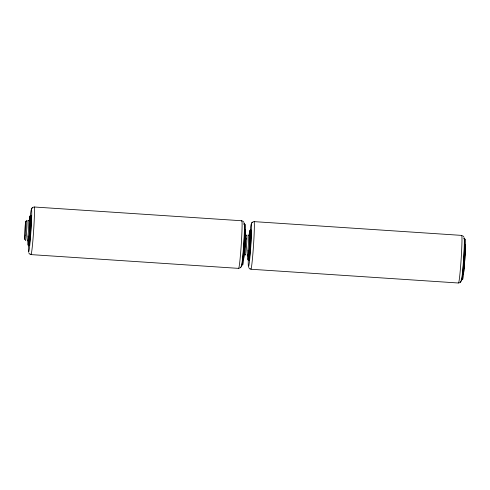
<?xml version="1.0" encoding="UTF-8"?>
<svg xmlns="http://www.w3.org/2000/svg" width="490" height="490" viewBox="0 0 490 490"><rect width="100%" height="100%" fill="white"/><g stroke="black" fill="none" stroke-linecap="round" stroke-linejoin="round"><path stroke-width="0.73" d="M248.902 251.486L248.896 251.535A1.017 0.57 5.5 0 0 247.891 250.837M28.996 237.044L29.014 236.842A1.017 0.57 5.5 0 0 28.004 236.198M33.234 207.105L31.501 208.722M253.122 221.737L251.388 223.36M239.537 268.263L241.27 266.64M459.424 282.895L461.157 281.278M31.715 208.434L32.334 207.607M251.603 223.066L252.221 222.246M240.437 267.754L241.056 266.934M460.324 282.393L460.943 281.566M34.184 206.994L241.821 220.763M254.071 221.627L461.709 235.396M30.95 254.604L238.587 268.373M250.837 269.237L458.475 283.006M462.615 235.629L463.944 237.142M242.728 220.996L244.057 222.509M249.931 269.004L248.602 267.491M30.043 254.371L28.714 252.858M253.838 221.933A23.875 1.047 -86.2 0 1 253.446 246.354A23.875 1.047 -86.2 0 1 250.672 268.557M461.47 235.702A23.875 1.047 -86.2 0 1 461.078 260.117A23.875 1.047 -86.2 0 1 458.309 282.326M249.98 232.897A21.333 0.937 -86.2 0 1 251.609 228.781A21.333 0.937 -86.2 0 1 249.649 259.786A21.333 0.937 -86.2 0 1 248.277 259.853M463.859 238.367A21.34 0.937 -86.2 0 1 463.503 260.19A21.34 0.937 -86.2 0 1 461.029 280.035M464.11 238.385A21.34 0.937 -86.2 0 1 463.761 260.202A21.34 0.937 -86.2 0 1 461.28 280.053M465.114 239.316A20.323 0.894 -86.2 0 1 464.636 261.562A20.323 0.894 -86.2 0 1 462.333 278.663M465.231 244.418A15.239 0.668 -86.2 0 1 464.82 259.296A15.239 0.668 -86.2 0 1 463.258 274.467M464.998 251.192A15.239 0.668 -86.2 0 1 464.802 255.406M464.514 260.074A15.239 0.668 -86.2 0 1 464.3 263.106M464.067 265.886A15.239 0.668 -86.2 0 1 463.846 268.287M463.516 271.35A15.239 0.668 -86.2 0 1 463.301 272.985M250.617 231.096A15.239 0.668 -86.2 0 1 250.611 245.031A15.239 0.668 -86.2 0 1 248.749 259.596M249.673 234.293A15.239 0.668 -86.2 0 1 250.598 234.667A15.239 0.668 -86.2 0 1 249.159 256.172A15.239 0.668 -86.2 0 1 248.234 255.798M249.061 235.531A14.731 0.649 -86.2 0 1 250.065 234.447A14.731 0.649 -86.2 0 1 248.681 255.572A14.731 0.649 -86.2 0 1 247.775 255.272M248.424 235.359A10.161 0.447 -86.2 0 1 248.357 245A10.161 0.447 -86.2 0 1 247.138 254.971M246.586 235.568A10.161 0.447 -86.2 0 1 246.58 244.853A10.161 0.447 -86.2 0 1 245.343 254.567M246.152 239.126A10.161 0.447 -86.2 0 1 246.225 238.41M244.761 244.222A9.145 0.398 -86.2 0 1 245.833 236.891A9.145 0.398 -86.2 0 1 244.89 252.081A9.145 0.398 -86.2 0 1 244.565 247.328M249.392 234.973A11.178 0.49 -86.2 0 1 249.367 245.674A11.178 0.49 -86.2 0 1 248.026 255.002M33.951 207.301A23.875 1.047 -86.2 0 1 33.559 231.715A23.875 1.047 -86.2 0 1 30.784 253.924M241.582 221.07A23.875 1.047 -86.2 0 1 241.27 244.29A23.875 1.047 -86.2 0 1 238.495 268.153M30.337 215.857A21.333 0.937 -86.2 0 1 31.697 215.545A21.333 0.937 -86.2 0 1 29.682 245.9A21.333 0.937 -86.2 0 1 28.389 245.214M28.494 241.913A21.333 0.937 -86.2 0 1 28.53 241.013M29.927 220.022A21.333 0.937 -86.2 0 1 30.092 218.264M243.842 224.212A21.34 0.937 -86.2 0 1 243.83 242.305A21.34 0.937 -86.2 0 1 241.288 266.009M244.1 224.23A21.34 0.937 -86.2 0 1 244.014 243.401A21.34 0.937 -86.2 0 1 241.46 265.825M245.227 224.677A20.323 0.894 -86.2 0 1 244.853 245.441A20.323 0.894 -86.2 0 1 242.519 264.772M245.214 229.657A15.239 0.668 -86.2 0 1 244.988 243.891A15.239 0.668 -86.2 0 1 243.291 260.012M244.988 239.292A15.239 0.668 -86.2 0 1 244.767 243.352M244.522 246.978A15.239 0.668 -86.2 0 1 244.296 249.906M243.959 253.649A15.239 0.668 -86.2 0 1 243.855 254.727M243.414 258.353A15.239 0.668 -86.2 0 1 243.31 258.983M30.827 215.974A15.239 0.668 -86.2 0 1 30.717 230.429A15.239 0.668 -86.2 0 1 28.898 245.392M30.515 217.86A15.239 0.668 -86.2 0 1 30.625 217.101M29.786 219.661A15.239 0.668 -86.2 0 1 30.711 220.035A15.239 0.668 -86.2 0 1 29.271 241.533A15.239 0.668 -86.2 0 1 28.347 241.166M29.173 220.892A14.731 0.649 -86.2 0 1 30.172 219.979A14.731 0.649 -86.2 0 1 28.757 241.27A14.731 0.649 -86.2 0 1 27.899 240.1M28.536 220.727A10.161 0.447 -86.2 0 1 28.469 230.361A10.161 0.447 -86.2 0 1 27.25 240.339M26.631 221.358A10.161 0.447 -86.2 0 1 26.73 229.706A10.161 0.447 -86.2 0 1 25.456 239.935M29.449 220.696A11.178 0.49 -86.2 0 1 29.51 230.631A11.178 0.49 -86.2 0 1 28.138 240.37M25.247 235.114A9.145 0.398 -86.2 0 0 25.841 221.192A9.145 0.398 -86.2 0 0 24.586 234.63A9.145 0.398 -86.2 0 0 25.247 235.114"/></g></svg>
